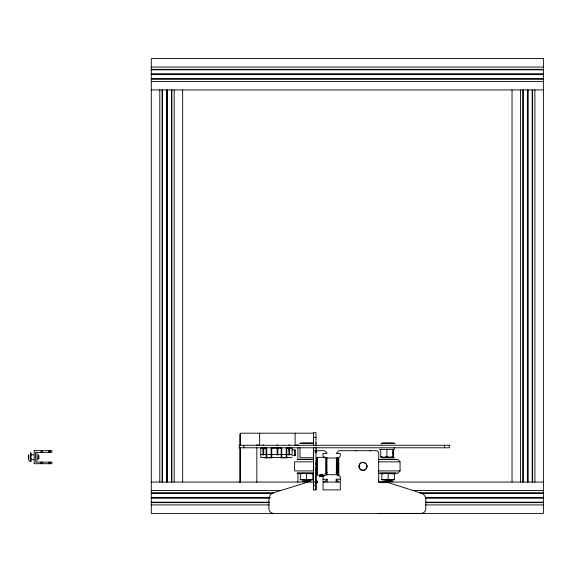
<?xml version="1.0" encoding="UTF-8"?>
<svg xmlns="http://www.w3.org/2000/svg" width="572" height="572" viewBox="0 0 572 572"><rect width="100%" height="100%" fill="white"/><g stroke="black" fill="none" stroke-linecap="round" stroke-linejoin="round"><path stroke-width="0.86" d="M315.98 467.424L315.98 489.897L313.47 489.897L313.47 450.686L315.98 450.686L315.98 453.038A2.352 2.352 0 0 1 318.332 450.686L324.088 450.686A0.951 0.951 0 0 1 324.76 450.965L327.134 453.339L323.037 453.51L323.037 456.077L324.825 457.865M315.98 465.315L315.98 462.29M315.98 443.643L315.98 442.842M317.231 475.403L317.231 457.335L325.861 457.335L325.861 475.382M336.372 474.703L326.955 474.703M326.955 458.029L336.372 458.029M337.623 475.403L337.623 457.335M338.409 475.403L338.409 457.335M336.114 472.486L340.29 476.655L340.29 489.897L323.037 489.897L323.037 476.655L324.825 474.867M378.664 473.637L378.685 459.037M391.026 457.192L393.064 456.628L393.1 449.349L393.064 457.192L380.716 457.192L380.716 449.349M378.435 473.273A0.951 0.951 0 0 1 378.714 473.945L378.693 482.053L386.5 482.074L421.099 493.1A6.742 6.742 0 0 1 425.797 499.535L425.775 508.715A4.705 4.705 0 0 1 421.063 513.406L378.635 513.42M294.687 455.684L294.709 455.627A3.089 2.181 0 0 0 294.759 455.226L294.759 450.378A3.089 2.181 0 0 0 294.709 449.971L294.687 449.914M336.715 459.652L340.29 456.077L340.29 453.51L336.193 453.51L338.567 450.965A0.951 0.951 0 0 1 339.182 450.686L376.362 450.686A2.352 2.352 0 0 1 378.714 453.038L378.714 458.787A0.951 0.951 0 0 1 378.435 459.466M326.019 473.68L327.213 472.486M327.134 479.393L324.76 481.774A0.951 0.951 0 0 1 324.145 482.053L323.981 482.053M378.557 459.466L397.697 459.466L400.071 461.84L400.071 470.899L397.697 473.266L378.557 473.266M308.136 482.053L273.63 492.742A6.685 6.685 0 0 0 268.926 499.127L268.926 508.715A4.705 4.705 0 0 0 273.63 513.42M318.49 475.382L318.718 475.325A3.346 0.543 0 0 1 319.069 475.246L319.205 475.218A3.489 0.794 0 0 1 319.812 475.11L319.977 475.089A3.439 1.001 0 0 1 323.116 475.089L323.28 475.11A3.489 0.794 0 0 1 323.895 475.218L324.024 475.246A3.346 0.543 0 0 1 324.374 475.325L324.682 475.403M384.856 457.192L386.894 456.628L388.931 457.192M300.293 473.866L303.432 473.423L312.841 473.866M312.841 479.515L309.709 479.958L300.293 479.515M381.853 473.866L384.992 473.423L394.401 473.866M394.401 479.515L391.262 479.958L381.853 479.515M292.013 455.72L295.188 455.619A4.04 2.86 0 0 0 295.231 455.226L295.231 450.378A4.04 2.86 0 0 0 295.188 449.978L292.013 449.878M265.501 457.65L265.966 457.643M151.294 67.081L543.4 67.081M151.294 69.362L543.4 69.362M151.294 69.813L543.4 69.813M151.294 73.931L543.4 73.931M151.294 74.267L543.4 74.267M151.294 74.596L543.4 74.596M151.294 78.714L543.4 78.714M151.294 79.165L543.4 79.165M151.294 81.446L543.4 81.446M151.315 89.947L543.379 89.947M313.47 433.197L240.54 433.197L240.54 445.18M313.47 437.351L315.98 437.351M300.686 442.921L312.448 442.921M382.246 442.921L394.008 442.921M299.513 443.371L313.628 443.371M381.066 443.371L395.188 443.371M381.503 443.858L382.06 443.858M262.97 445.037L263.749 445.037M277.084 445.037L277.87 445.037M288.846 445.037L289.632 445.037M256.849 445.166L259.674 445.166L259.674 433.197M297.94 445.166L295.116 445.166L295.116 433.197M266.102 448.098L260.782 448.098L260.775 457.507L292.128 457.507M271.75 448.098L281.159 448.098M286.808 448.098L292.128 448.098L292.142 454.526L260.782 454.526M379.036 449.349L394.215 449.349L394.215 447.783M262.97 449.899L263.749 449.899M288.846 449.899L289.632 449.899M294.759 450.378L295.231 450.378M31.11 454.84L33.755 454.84M294.759 455.226L295.231 455.226M313.141 457.743L300 457.743L300 447.783M381.853 457.743L394.401 457.743M264.157 457.822L271.75 457.822L271.75 447.783M298.727 459.309L313.599 459.309M380.287 459.309L395.967 459.309M31.11 459.545L33.755 459.545M296.997 459.466L313.599 459.466M312.541 461.84L294.623 461.84L294.623 470.899L312.541 470.899M378.414 461.84L400.071 461.84M378.414 470.899L400.071 470.899M298.748 472.972L313.342 472.972M380.308 472.972L395.946 472.972M296.997 473.266L313.599 473.266M298.727 473.423L313.599 473.423M380.287 473.423L395.967 473.423M319.998 474.617L322.851 474.617M319.197 476.09L323.895 476.09M319.684 476.555L323.416 476.555M323.037 479.229L327.134 479.229L327.134 482.053M340.29 479.229L336.193 479.229L336.193 482.053M302.416 481.224L310.718 481.224M383.976 481.224L392.278 481.224M302.416 481.267L310.718 481.267M383.976 481.267L392.278 481.267M151.315 482.053L317.424 482.053M323.68 482.053L338.86 482.053M378.163 482.053L543.379 482.053M313.47 485.192L315.98 485.192L315.98 489.897M151.294 490.554L280.809 490.554M412.998 490.554L543.4 490.554M151.294 492.835L273.659 492.835M419.247 492.835L543.4 492.835M151.294 493.286L272.765 493.286M421.035 493.286L543.4 493.286M151.294 497.404L270.091 497.404M425.504 497.404L543.4 497.404M151.294 497.733L270.091 497.733M425.504 497.733L543.4 497.733M151.294 498.069L269.197 498.069M425.504 498.069L543.4 498.069M151.294 502.187L269.197 502.187M425.504 502.187L543.4 502.187M151.294 502.638L269.197 502.638M425.504 502.638L543.4 502.638M151.294 504.919L269.197 504.919M425.504 504.919L543.4 504.919M355.348 450.686L355.519 450.686A0.951 0.951 0 0 1 356.127 450.965M339.346 482.053L339.182 482.053A0.951 0.951 0 0 1 338.567 481.774L336.193 479.393M380.716 456.628L382.754 457.192M28.822 460.281L29.944 461.411M534.899 89.947L534.899 482.053M532.618 89.947L532.618 482.053M532.167 89.947L532.167 482.053M528.042 89.947L528.042 482.053M527.713 89.947L527.713 482.053M527.384 89.947L527.384 482.053M523.266 89.947L523.266 482.053M522.815 89.947L522.815 482.053M520.534 89.947L520.534 482.053M512.033 89.947L512.033 482.053M444.587 445.273L444.587 447.783M394.401 473.423L394.401 479.958L381.853 479.958L381.853 473.423M393.093 452.009L393.093 453.567M388.123 473.866L388.123 479.515M386.894 449.349L386.894 456.628M338.803 457.729L338.803 475.01M337.23 457.729L337.23 475.01M336.372 457.736L336.372 475.003M326.955 457.736L326.955 475.003M326.255 457.729L326.255 475.01M316.845 457.729L316.845 475.01M316.609 449.113L316.609 451.43M316.609 480.716L316.609 482.31M315.98 445.352L315.98 432.647L313.47 432.647L313.47 445.352M315.98 447.49L315.98 483.826M313.47 447.833L313.47 470.449M313.47 472.915L313.47 489.897M312.841 473.423L312.841 479.958L300.293 479.958L300.293 473.423M306.571 473.866L306.571 479.515M297.94 444.709L297.94 445.288M297.94 447.819L297.94 459.323M297.94 472.536L297.94 482.267M289.632 447.468L289.632 454.997L288.846 454.997L288.846 447.468M286.808 447.783L286.808 457.822L281.159 457.822L281.159 447.783M286.179 447.783L286.179 457.822M281.789 447.783L281.789 457.822M277.87 447.468L277.87 454.997L277.084 454.997L277.084 447.468M271.121 447.783L271.121 457.822M266.731 447.783L266.731 457.822M266.102 447.783L266.102 457.822M263.749 447.468L263.749 454.997L262.97 454.997L262.97 447.468M256.849 444.709L256.849 445.288M256.849 447.819L256.849 482.267M243.829 445.273L243.829 447.783M240.54 447.833L240.54 482.26M239.754 433.984L239.754 445.323M239.754 447.626L239.754 482.246M182.661 89.947L182.661 482.053M174.167 89.947L174.167 482.053M171.879 89.947L171.879 482.053M171.436 89.947L171.436 482.053M167.31 89.947L167.31 482.053M166.981 89.947L166.981 482.053M166.652 89.947L166.652 482.053M162.527 89.947L162.527 482.053M162.076 89.947L162.076 482.053M159.795 89.947L159.795 482.053M50.172 450.686L50.172 452.252M50.172 462.133L50.172 463.699M49.542 450.686L49.542 452.252M49.542 462.133L49.542 463.699M48.913 450.686L48.913 452.252M48.913 462.133L48.913 463.699M42.328 450.686L42.328 452.252M42.328 462.133L42.328 463.699M41.699 450.686L41.699 452.252M41.699 462.133L41.699 463.699M41.077 450.686L41.077 452.252M41.077 462.133L41.077 463.699M38.953 455.641L38.953 458.744M38.167 454.847L38.167 459.538M36.994 453.274L36.994 461.111M31.11 452.767L31.11 461.618M30.48 452.767L30.48 461.618M28.6 454.64L28.6 459.745M378.693 480.008A2.352 2.352 0 0 1 378.399 480.873M315.98 480.487A1.566 1.566 0 0 1 317.531 482.253A1.566 1.566 0 0 1 315.572 483.569M317.725 481.974A2.352 2.352 0 0 1 316.059 480.308M369.934 450.965A0.951 0.951 0 0 1 370.613 450.686M28.893 457.614A3.689 3.689 0 0 1 28.807 458.101A3.689 1.845 0 0 1 28.893 458.344M28.893 456.771A3.689 3.689 0 0 0 28.807 456.284A3.689 1.845 0 0 0 28.893 456.048M28.893 458.758A3.689 1.845 0 0 1 28.807 459.009M28.807 455.383A3.689 1.845 0 0 1 28.893 455.627M320.871 476.362A2.767 1.38 90 0 0 320.191 476.362A2.767 1.38 -90 0 1 320.871 476.362A2.767 2.767 0 0 1 322.229 476.362A2.767 1.38 -90 0 1 322.908 476.362A2.767 1.38 90 0 0 322.229 476.362M359.245 465.351C357.757 470.17 365.701 472.3 366.816 467.381C368.311 462.569 360.367 460.439 359.245 465.351M34.17 450.686L34.17 463.699L51.895 463.699L51.895 462.133L35.743 462.133L35.428 452.566L51.895 452.252L51.895 450.686L34.17 450.686M543.4 58.58L151.294 58.58L151.294 513.42L543.4 513.42L543.4 58.58M449.292 445.273L239.125 445.273L239.125 447.783L449.292 447.783L449.292 445.273M360.953 469.898A4.075 4.075 0 0 0 367.067 466.366A4.075 4.075 0 0 0 360.953 462.834A4.075 4.075 0 0 0 360.953 469.898"/></g></svg>
